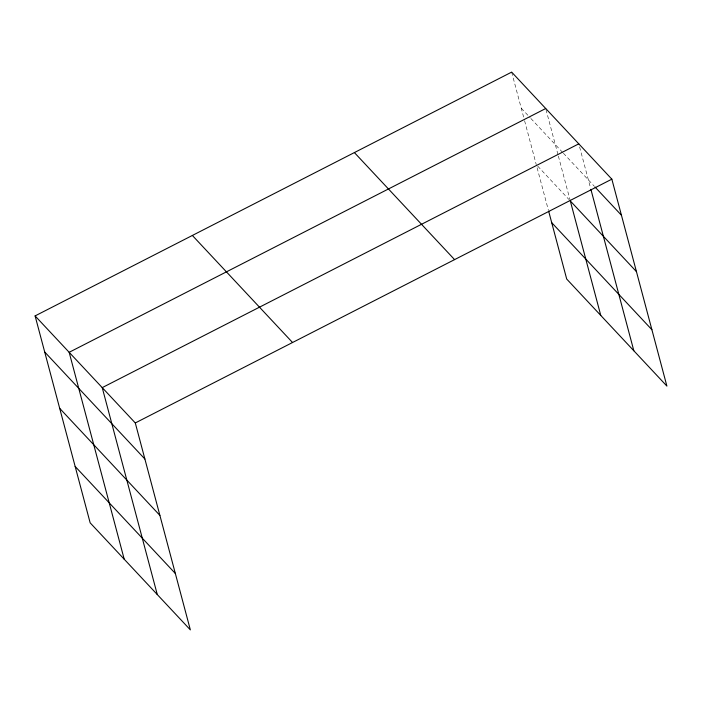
<?xml version="1.0" encoding="UTF-8"?>
<svg xmlns="http://www.w3.org/2000/svg" width="702" height="702" viewBox="0 0 702 702"><rect width="100%" height="100%" fill="white"/><g stroke="black" fill="none" stroke-linecap="round" stroke-linejoin="round"><path stroke-width="0.53" stroke-dasharray="3.51 2.63" d="M521.253 108.205L530.142 117.69M530.879 118.489L562.662 152.448M563.399 153.229L594.261 186.197M537.732 166.163L568.839 199.394M579.606 146.929L590.601 188.268M545.989 109.547L558.09 155.037M558.371 156.081L570.314 200.974M511.653 72.122L524.306 119.682M524.587 120.726L536.249 164.575M537.1 167.752L548.332 209.995"/><path stroke-width="1.05" d="M35.1 315.909L135.293 422.955L190.347 629.878L90.154 522.832L35.1 315.909L511.653 72.122L611.846 179.168L666.9 386.091L566.707 279.045L548.622 211.048M545.717 108.52L69.165 352.307L124.219 559.231M578.781 143.84L102.229 387.627L157.283 594.55M135.293 422.955L611.846 179.168M594.989 186.986L621.446 215.242M636.442 271.621L570.314 200.974L600.772 315.444M551.711 222.666L651.895 329.712M354.387 152.571L454.58 259.617M192.366 235.46L292.55 342.506M44.7 351.992L144.893 459.029M59.705 408.371L159.889 515.408M75.158 466.453L175.351 573.499M590.882 189.312L633.836 350.763"/></g></svg>
